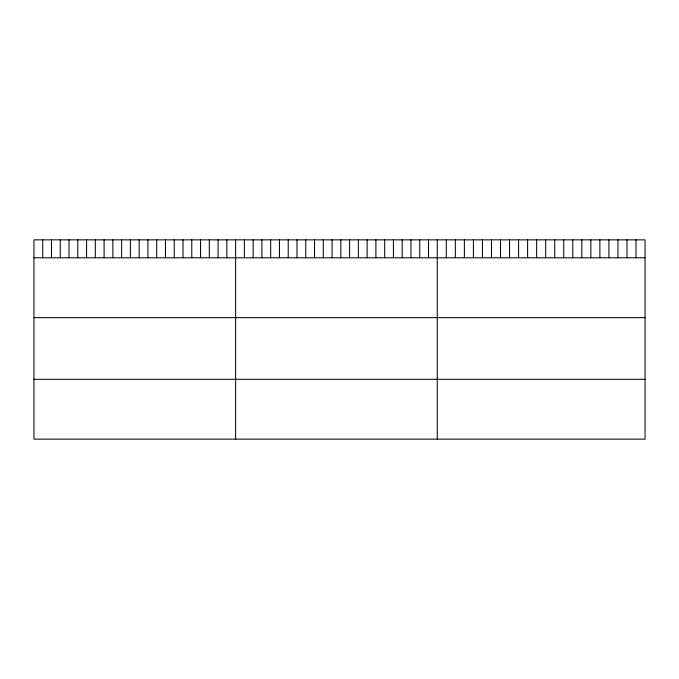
<?xml version="1.0" encoding="UTF-8"?>
<svg xmlns="http://www.w3.org/2000/svg" width="679" height="679" viewBox="0 0 679 679"><rect width="100%" height="100%" fill="white"/><g stroke="black" fill="none" stroke-linecap="round" stroke-linejoin="round"><path stroke-width="1.02" d="M645.05 257.791L645.05 439.143L33.95 439.143L33.95 239.857L645.05 239.857L645.05 257.791L33.95 257.791M33.95 317.636L645.05 317.636M33.95 379.298L645.05 379.298M636.019 239.857L636.019 257.791M626.98 239.857L626.98 257.791M617.949 239.857L617.949 257.791M608.919 239.857L608.919 257.791M599.88 239.857L599.88 257.791M590.849 239.857L590.849 257.791M581.818 239.857L581.818 257.791M572.779 239.857L572.779 257.791M563.748 239.857L563.748 257.791M554.718 239.857L554.718 257.791M545.678 239.857L545.678 257.791M536.648 239.857L536.648 257.791M527.608 239.857L527.608 257.791M518.578 239.857L518.578 257.791M509.547 239.857L509.547 257.791M500.508 239.857L500.508 257.791M491.477 239.857L491.477 257.791M482.446 239.857L482.446 257.791M473.407 239.857L473.407 257.791M464.377 239.857L464.377 257.791M455.346 239.857L455.346 257.791M446.307 239.857L446.307 257.791M437.276 239.857L437.276 439.143M428.508 239.857L428.508 257.791M419.741 239.857L419.741 257.791M410.973 239.857L410.973 257.791M402.206 239.857L402.206 257.791M393.438 239.857L393.438 257.791M384.67 239.857L384.67 257.791M375.903 239.857L375.903 257.791M367.135 239.857L367.135 257.791M358.368 239.857L358.368 257.791M349.6 239.857L349.6 257.791M340.833 239.857L340.833 257.791M332.056 239.857L332.056 257.791M323.289 239.857L323.289 257.791M314.521 239.857L314.521 257.791M305.754 239.857L305.754 257.791M296.986 239.857L296.986 257.791M288.219 239.857L288.219 257.791M279.451 239.857L279.451 257.791M270.683 239.857L270.683 257.791M261.916 239.857L261.916 257.791M253.148 239.857L253.148 257.791M244.381 239.857L244.381 257.791M235.613 239.857L235.613 439.143M226.845 239.857L226.845 257.791M218.078 239.857L218.078 257.791M209.31 239.857L209.31 257.791M200.543 239.857L200.543 257.791M191.775 239.857L191.775 257.791M183.007 239.857L183.007 257.791M174.24 239.857L174.24 257.791M165.472 239.857L165.472 257.791M156.705 239.857L156.705 257.791M147.937 239.857L147.937 257.791M139.17 239.857L139.17 257.791M130.393 239.857L130.393 257.791M121.626 239.857L121.626 257.791M112.858 239.857L112.858 257.791M104.091 239.857L104.091 257.791M95.323 239.857L95.323 257.791M86.556 239.857L86.556 257.791M77.788 239.857L77.788 257.791M69.02 239.857L69.02 257.791M60.253 239.857L60.253 257.791M51.485 239.857L51.485 257.791M42.718 239.857L42.718 257.791"/></g></svg>
